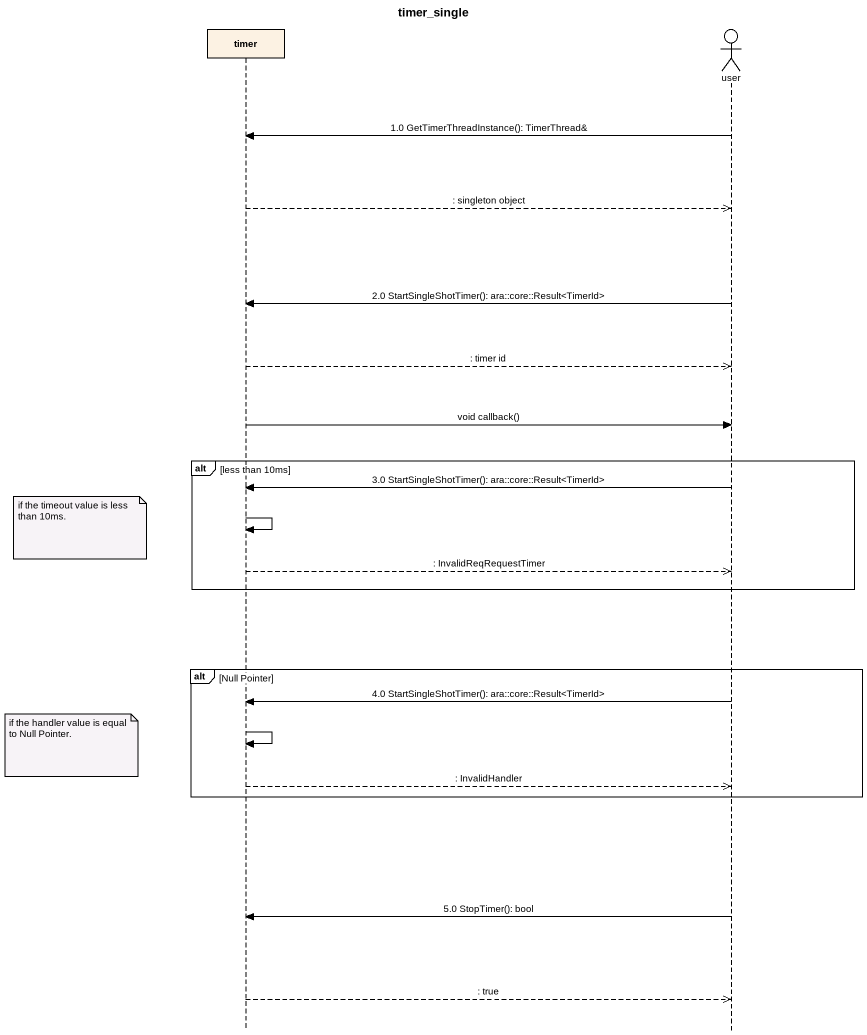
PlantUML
@startuml
title timer_single
hide footbox
participant timer
actor user

user -> timer : 1.0 GetTimerThreadInstance(): TimerThread&
timer -->> user : : singleton object
user -> timer : 2.0 StartSingleShotTimer(): ara::core::Result<TimerId>
timer -->> user : : timer id
timer -> user : void callback()
alt less than 10ms
  user -> timer : 3.0 StartSingleShotTimer(): ara::core::Result<TimerId>
  timer -> timer
  note left of timer : if the timeout value is less than 10ms.
  timer -->> user : : InvalidReqRequestTimer
end
alt Null Pointer
  user -> timer : 4.0 StartSingleShotTimer(): ara::core::Result<TimerId>
  timer -> timer
  note left of timer : if the handler value is equal to Null Pointer.
  timer -->> user : : InvalidHandler
end
user -> timer : 5.0 StopTimer(): bool
timer -->> user : : true
@enduml
